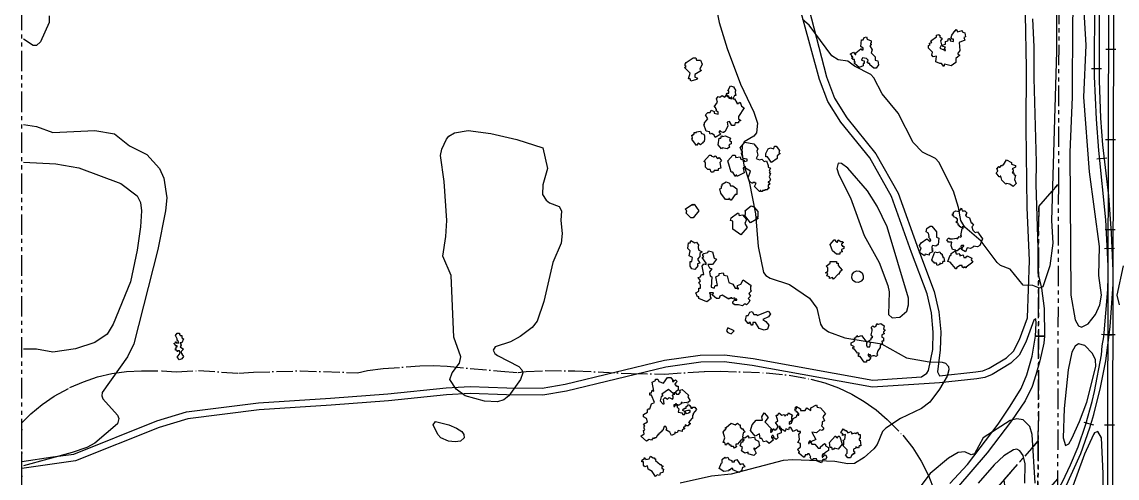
# Model space of a CAD drawing. Header units: metres. Extents: x -400 to 800, y -650 to 500.
# Drawn here: x -400 to -60, y -442 to -300.4 of the extents above; entities that cross this region are included whole.
import ezdxf

# ---------------------------------------------------------------- set-up
doc = ezdxf.new("R2010")
doc.units = ezdxf.units.M
doc.header["$LTSCALE"] = 2
doc.linetypes.add('DASHDOT', pattern=[3.556, 2.54, -0.508, 0, -0.508])
doc.linetypes.add('PHANTOM', pattern=[6.35, 3.175, -0.635, 0.635, -0.635, 0.635, -0.635])
for name, color, linetype in [('SITE-PATH', 84, 'CONTINUOUS'), ('SITE-PROPERTY', 7, 'PHANTOM'), ('SITE-RAIL', 7, 'CONTINUOUS'), ('SITE-ROAD-GRAVEL', 32, 'CONTINUOUS'), ('SITE-SETBACK-WATER', 1, 'DASHDOT'), ('SITE-TREE-CANOPY', 94, 'CONTINUOUS'), ('TOPO-CONTOUR-MAJOR', 8, 'CONTINUOUS'), ('TOPO-CONTOUR-MINOR', 9, 'CONTINUOUS')]:
    doc.layers.add(name, color=color, linetype=linetype)

msp = doc.modelspace()

# ---------------------------------------------------------------- linework, layer by layer
at = {"layer": 'SITE-PATH'}
msp.add_lwpolyline([(-111.9, -443.73), (-106.49, -437.83), (-96.89, -425.25), (-93.16, -419.7), (-89.78, -414.2), (-87.98, -409.94), (-86.42, -404.12), (-85.3, -397.93), (-82.59, -398), (-82.72, -400.14), (-83.98, -405.59), (-85.21, -409.95), (-86.41, -413.58), (-88.51, -418.08), (-92.81, -424.21), (-100.36, -434.19), (-109.86, -445.25)], dxfattribs=at)
at = {"layer": 'SITE-PROPERTY'}
for points in [[(-359.9, 295.53), (-90.66, 97.77), (-88.08, 82.15), (-85.78, 66.48), (-83.77, 50.77), (-82.04, 35.03), (-80.59, 19.26), (-79.44, 3.46), (-78.56, -12.36), (-77.98, -28.18), (-77.61, -47.16), (-77.52, -66.15), (-78.25, -350.73), (-84.35, -357.69), (-84.47, -430.44), (-129.06, -481.17), (-400, -480.78), (-400, 324.95)], [(-84.64, -449.25), (-84.47, -430.44), (-84.35, -357.69), (-78.25, -350.73), (-78.48, -442.25)], [(-78.77, -556.22), (-84.87, -560.18), (-84.77, -521.41), (-95.1, -442.53), (-84.47, -430.44), (-84.64, -449.25), (-78.48, -442.25)]]:
    msp.add_lwpolyline(points, close=True, dxfattribs=at)
at = {"layer": 'SITE-RAIL'}
for points in [[(-72.37, 81.34), (-70.94, 70.35), (-70.16, 56.98), (-69.91, 50.11), (-69.59, 25.86), (-68.59, 7.12), (-68.43, -1.55), (-66.99, -29.89), (-66.63, -190.97), (-67.12, -317.34), (-66.55, -330.55), (-65.79, -340.26), (-63.65, -361.85), (-62.88, -376.15)], [(-70.79, 81.08), (-69.44, 70.85), (-68.66, 54.25), (-68.33, 35.58), (-67.61, 15.59), (-65.32, -20.66), (-64.77, -55.76), (-64.74, -86.03), (-64.84, -111.7), (-65.14, -129.21), (-65.12, -181.45), (-65.46, -249.26), (-65.59, -318.57), (-65.14, -330.23), (-64.5, -338.57), (-62.72, -354.39), (-61.83, -365.86), (-61.32, -377.62)], [(-71.85, 77.75), (-67.97, 49), (-66.43, 34.9), (-65.18, 21.43), (-63.43, -4.61), (-62.83, -17.74), (-62.48, -30.61), (-62.23, -46.08), (-62.13, -70.85), (-62.93, -383.47), (-62.89, -381.58)], [(-70.31, 77.89), (-66.53, 49.43), (-65.07, 35.99), (-63.92, 23.49), (-62.23, 0.59), (-61.3, -19.07), (-60.84, -34.24), (-60.64, -53.24), (-60.63, -89.62), (-61.35, -383.21), (-61.33, -382.63)], [(-63.55, -308.85), (-60.45, -308.86)], [(-67.92, -314.84), (-64.82, -314.84)], [(-63.62, -336.85), (-60.52, -336.85)], [(-66.33, -342.86), (-63.24, -342.54)], [(-63.67, -364.85), (-60.57, -364.85)], [(-63.93, -370.69), (-60.84, -370.59)], [(-131.14, -497.54), (-125.64, -494.37), (-114.91, -487.73), (-108.7, -482.86), (-103.64, -478.3), (-101.27, -476.05), (-97.09, -471.69), (-91.56, -465.62), (-86.15, -458.38), (-82.3, -452.59), (-76.97, -443.18), (-74.45, -437.93), (-72.1, -432.32), (-69.7, -425.3), (-67.71, -418.19), (-67.02, -415.09), (-64.9, -403.71), (-64.61, -400.96), (-64.09, -398.17), (-62.93, -383.47), (-63.54, -650)], [(-130.39, -498.82), (-120.66, -493.22), (-115.02, -489.6), (-109.63, -485.61), (-104, -480.74), (-98.71, -475.62), (-92.55, -468.96), (-89.64, -465.54), (-86.61, -461.66), (-83.69, -457.52), (-78.48, -449.18), (-76.27, -445.34), (-71.31, -434.43), (-68.49, -426.43), (-67.26, -422.32), (-65.15, -413.86), (-63.54, -405.63), (-62.18, -395.01), (-61.35, -383.21), (-61.99, -650)], [(-64.82, -397.35), (-61.73, -397.65)], [(-63.73, -397.46), (-60.63, -397.48)], [(-70.35, -424.63), (-67.35, -425.43)], [(-63.87, -425.46), (-60.77, -425.47)]]:
    msp.add_lwpolyline(points, dxfattribs=at)
at = {"layer": 'SITE-ROAD-GRAVEL'}
for points in [[(-86.26, -299.45), (-85.87, -308.14), (-85.82, -317.85), (-85.11, -343.97), (-85.23, -350.91), (-84.63, -370.49), (-84.63, -378.3), (-83.43, -383.03), (-82.64, -389.41), (-82.59, -398), (-85.3, -397.93), (-85.12, -393.89), (-85.2, -392.61), (-85.82, -392.96), (-88.32, -399.86), (-90.43, -403.9), (-93.04, -406.38), (-98.76, -409.86), (-101.05, -410.79), (-103.59, -411.21), (-115.15, -412.43), (-135.99, -413.79), (-173.29, -407.07), (-181.99, -405.89), (-189.21, -406.02), (-200.12, -407.56), (-230.92, -414.99), (-238.3, -416.27), (-249.54, -416.18), (-260.87, -415.75), (-268.17, -416.13), (-286.21, -418.05), (-304.01, -419.4), (-326.32, -420.78), (-348.46, -423.62), (-357.38, -426.31), (-383.33, -436.65), (-400, -439.04), (-400, -436.85), (-390.36, -435.45), (-383.89, -434.54), (-358.11, -424.25), (-348.9, -421.48), (-326.53, -418.61), (-304.16, -417.22), (-286.41, -415.88), (-268.34, -413.96), (-260.88, -413.57), (-249.49, -414), (-238.48, -414.09), (-231.36, -412.85), (-200.53, -405.43), (-189.39, -403.84), (-181.87, -403.71), (-172.94, -404.91), (-135.87, -411.61), (-120.75, -410.62), (-119.05, -409.49), (-118.56, -408.59), (-117.2, -402.12), (-117.07, -396.66), (-117.58, -390.73), (-119.02, -384.81), (-123.83, -371.98), (-130.04, -354.55), (-136.81, -342.62), (-145.8, -331.48), (-149.81, -325.12), (-152.39, -318.27), (-164.87, -272.42)], [(-155.69, -296.25), (-150.25, -317.46), (-147.74, -324.1), (-143.93, -330.14), (-134.91, -341.32), (-127.94, -353.59), (-121.67, -371.19), (-116.83, -384.13), (-115.31, -390.35), (-114.78, -396.59), (-114.91, -402.16), (-115.76, -408.98), (-115.1, -410.24), (-103.89, -409.05), (-101.64, -408.67), (-99.74, -407.92), (-94.37, -404.65), (-92.19, -402.58), (-90.32, -399), (-87.87, -392.22), (-87.21, -374.42), (-87.89, -358.03), (-88.2, -333.17), (-88.15, -314.67), (-88.71, -281.44)]]:
    msp.add_lwpolyline(points, dxfattribs=at)
at = {"layer": 'SITE-SETBACK-WATER'}
msp.add_lwpolyline([(-400, -497.95), (-400, -424.81), (-397.23, -422.06), (-393.73, -419.17), (-389.99, -416.61), (-385.11, -413.94), (-380.91, -412.08), (-376.55, -410.61), (-372.07, -409.54), (-367.51, -408.89), (-362.91, -408.67), (-356.42, -408.75), (-352.06, -409.01), (-345.2, -408.66), (-332.7, -409.42), (-328.15, -409.12), (-313.61, -408.72), (-295.79, -409.3), (-292.75, -408.61), (-287.88, -408.01), (-276.49, -407.17), (-272.24, -407.03), (-267.99, -407.26), (-251.29, -408.87), (-245.96, -409.2), (-243.44, -408.92), (-237.59, -408.63), (-228.35, -408.71), (-210.87, -409.59), (-200.43, -409.71), (-188.11, -408.89), (-183.28, -408.8), (-168.98, -409.33), (-161.77, -410.07), (-155.12, -411.33), (-150.75, -412.48), (-146.49, -414.02), (-142.4, -415.94), (-138.49, -418.22), (-134.81, -420.85), (-131.38, -423.79), (-126.52, -428.71), (-123.45, -432.6), (-120.79, -436.77), (-118.55, -441.19), (-116.76, -445.81)], dxfattribs=at)
at = {"layer": 'SITE-TREE-CANOPY'}
for points in [[(-136.57, -307.26), (-136.32, -307.26), (-136.32, -307.51), (-136.57, -307.51), (-136.57, -307.76), (-136.82, -307.76), (-136.07, -309.01), (-136.32, -310.01), (-135.07, -311.26), (-135.07, -312.26), (-134.32, -312.51), (-134.07, -313.76), (-134.82, -314.76), (-135.57, -314.76), (-136.82, -313.76), (-136.82, -313.26), (-137.32, -313.26), (-137.32, -313.01), (-137.57, -313.01), (-137.32, -312.26), (-137.82, -311.76), (-139.07, -311.51), (-139.32, -312.26), (-138.57, -312.51), (-138.57, -313.26), (-138.82, -313.26), (-138.82, -314), (-140.07, -314.5), (-141.57, -313.26), (-141.57, -313.01), (-141.32, -313.01), (-141.32, -312.76), (-141.57, -312.76), (-141.57, -312.01), (-142.07, -312.01), (-142.07, -311.75), (-142.32, -311.75), (-142.32, -311.51), (-142.07, -311.51), (-142.07, -311.25), (-142.32, -311.25), (-142.32, -310.75), (-142.57, -310.75), (-142.57, -310.51), (-142.82, -310.51), (-142.82, -310.25), (-141.82, -309.75), (-141.32, -310.51), (-141.07, -310.51), (-141.07, -310.01), (-139.57, -308.75), (-139.32, -308.75), (-139.32, -309.01), (-138.82, -309.01), (-138.82, -308.51), (-139.57, -308.01), (-139.32, -306), (-138.82, -306), (-138.57, -305.26), (-137.82, -305), (-137.57, -305.76), (-136.32, -306.26), (-136.32, -307.01), (-136.57, -307.01)], [(-113.57, -308.76), (-113.32, -308.26), (-114.07, -308.01), (-114.07, -307.51), (-113.32, -307.25), (-113.32, -306.51), (-112.57, -306.25), (-112.32, -305.51), (-112.07, -305.51), (-112.07, -305.75), (-111.82, -305.75), (-111.82, -306.25), (-110.82, -306.51), (-110.82, -305.75), (-111.32, -305.75), (-111.32, -305.51), (-111.57, -305.51), (-111.57, -305.25), (-111.32, -304.51), (-110.32, -303.01), (-110.07, -303.01), (-110.07, -302.76), (-109.82, -302.76), (-109.57, -303.51), (-108.07, -303.01), (-108.07, -303.51), (-107.32, -303.76), (-107.07, -305.01), (-107.57, -305.25), (-107.32, -306.01), (-109.07, -306.75), (-108.82, -309.26), (-109.57, -310.26), (-108.82, -310.76), (-110.07, -311.76), (-110.07, -313.01), (-111.57, -314.01), (-113.57, -313.51), (-113.82, -314.26), (-114.57, -313.26), (-115.07, -313.26), (-116.32, -312.76), (-116.07, -311), (-117.07, -311.26), (-117.57, -310.76), (-117.32, -309.76), (-118.57, -308.51), (-118.57, -307.75), (-118.07, -307.51), (-118.32, -307.01), (-117.57, -306.75), (-117.82, -306.25), (-116.07, -305.01), (-116.07, -304.51), (-115.32, -304.26), (-115.32, -304.51), (-115.07, -304.51), (-115.07, -305.01), (-114.32, -305.51), (-114.82, -306.25), (-114.57, -307.51), (-115.07, -308.51), (-113.82, -309.01), (-113.57, -309.01)], [(-113.57, -309.26), (-113.32, -309.26), (-113.32, -309.01), (-113.57, -309.01)], [(-190.57, -312.26), (-189.32, -312.26), (-188.82, -313.5), (-189.57, -315.01), (-189.07, -315.51), (-191.07, -316.75), (-191.07, -317.51), (-190.32, -317.75), (-190.57, -318.25), (-192.32, -318.75), (-192.57, -318.01), (-193.07, -318.01), (-192.57, -316.26), (-194.32, -314.5), (-193.82, -314.26), (-194.07, -314), (-194.07, -313.5), (-193.82, -313), (-191.57, -311.51), (-190.82, -311.51)], [(-180.57, -323.51), (-181.32, -323.01), (-181.07, -322.5), (-180.57, -322.5), (-180.57, -321.76), (-180.82, -321.76), (-180.07, -320.26), (-179.07, -320.5), (-178.32, -321.76), (-178.57, -322), (-178.57, -322.26), (-178.32, -323.26), (-178.82, -323.26), (-179.32, -324.26), (-178.82, -324.26), (-178.07, -325.51), (-178.07, -325.75), (-177.57, -325.75), (-177.57, -325.51), (-177.32, -325.51), (-177.07, -325.25), (-176.57, -326.51), (-175.82, -327.01), (-177.57, -329.76), (-177.57, -330.5), (-176.82, -331), (-177.57, -331.26), (-177.57, -331.76), (-178.57, -331.76), (-178.82, -332.51), (-179.57, -332.51), (-180.32, -331.26), (-181.07, -331.5), (-180.82, -332.76), (-181.82, -334.51), (-182.07, -334.51), (-182.07, -334.75), (-182.32, -334.75), (-183.07, -334.51), (-183.07, -334.26), (-183.57, -334.26), (-183.57, -334.76), (-183.07, -335.25), (-184.82, -336.25), (-185.07, -335.51), (-185.82, -335.01), (-186.32, -335.26), (-186.57, -334.51), (-187.57, -334.26), (-188.32, -332.26), (-188.07, -332.26), (-188.07, -331.76), (-187.07, -330.51), (-187.82, -329.26), (-187.07, -328.51), (-186.32, -328.51), (-186.07, -327.75), (-185.07, -328.25), (-185.07, -328.76), (-183.82, -329.01), (-183.82, -328.26), (-184.57, -328.01), (-184.32, -327.75), (-184.32, -327.51), (-184.57, -327.51), (-184.57, -327.01), (-184.82, -327.01), (-184.82, -326.75), (-185.07, -326.75), (-184.07, -325.25), (-184.32, -324.26), (-183.82, -323.51), (-183.32, -323.76), (-182.57, -323.26), (-181.82, -323.76), (-181.32, -323.26), (-180.57, -323.76)], [(-180.57, -324.01), (-179.57, -324.26), (-179.57, -323.76), (-179.82, -323.76), (-179.82, -324.01), (-180.07, -324.01), (-180.57, -323.76)], [(-189.32, -338.51), (-190.07, -338.01), (-190.57, -338.75), (-192.07, -336.75), (-191.82, -336.51), (-192.07, -335.51), (-191.57, -335.51), (-191.57, -335.26), (-191.32, -335.26), (-191.32, -334.76), (-190.57, -334.76), (-190.57, -334.51), (-189.32, -334.26), (-189.07, -335.01), (-188.32, -335.26), (-188.07, -335.75), (-188.07, -337.01), (-188.32, -337.75), (-188.57, -337.75), (-188.57, -338.01), (-188.82, -338.01)], [(-180.07, -336.51), (-180.32, -337.25), (-179.82, -337.51), (-179.82, -338.26), (-180.57, -338.51), (-180.32, -339.26), (-181.07, -339.76), (-182.57, -339.51), (-182.82, -339.76), (-183.82, -338.51), (-183.57, -336.51), (-183.07, -336.51), (-182.82, -335.75), (-182.57, -335.75), (-182.57, -336.01), (-181.57, -335.75)], [(-171.57, -341.76), (-172.07, -342.76), (-171.07, -343.25), (-170.32, -343.01), (-169.57, -343.75), (-168.82, -343.51), (-168.32, -345.01), (-168.32, -345.51), (-167.57, -345.76), (-168.07, -346.51), (-167.82, -346.76), (-167.82, -347.01), (-168.07, -347.26), (-167.57, -347.5), (-168.07, -348.5), (-167.57, -349.26), (-168.07, -350), (-168.32, -350), (-168.32, -350.26), (-168.07, -350.26), (-168.07, -350.51), (-167.82, -350.51), (-167.82, -350.76), (-168.07, -350.76), (-168.07, -351.01), (-168.32, -351.01), (-168.32, -351.76), (-168.07, -351.76), (-168.07, -352.01), (-168.32, -352.01), (-168.32, -352.25), (-168.57, -352.25), (-168.57, -352.51), (-169.32, -352.51), (-169.32, -352.75), (-170.07, -352.75), (-170.07, -353.01), (-170.57, -353.01), (-170.57, -352.75), (-170.82, -352.75), (-170.82, -353.01), (-171.07, -353.01), (-172.57, -351.51), (-172.07, -350.5), (-172.32, -350.5), (-172.32, -350.26), (-173.07, -350.26), (-173.07, -350.5), (-173.32, -350.5), (-174.07, -350), (-174.57, -348.76), (-173.82, -346.76), (-175.32, -345.75), (-175.32, -345.25), (-176.07, -345.75), (-175.82, -347.26), (-177.82, -348.26), (-178.07, -348.26), (-178.07, -348.01), (-178.32, -348.01), (-178.32, -348.26), (-178.57, -348.26), (-179.32, -347.01), (-179.82, -347.01), (-180.82, -343.51), (-179.32, -341.76), (-178.57, -341.76), (-178.32, -342.51), (-177.07, -342.26), (-176.82, -343.01), (-175.82, -343.26), (-175.82, -343.75), (-174.82, -343.51), (-174.82, -343.01), (-176.07, -342.76), (-176.57, -341.26), (-176.57, -341), (-176.32, -341), (-176.32, -340.5), (-176.57, -340.5), (-176.57, -340.26), (-177.07, -339.5), (-175.57, -337.76), (-172.82, -338.26), (-171.57, -339.76), (-171.82, -340.5)], [(-164.82, -340.26), (-165.07, -341.01), (-164.57, -341.26), (-165.57, -342.01), (-165.57, -342.75), (-167.32, -344.01), (-168.57, -342.26), (-169.07, -342.26), (-169.07, -341.26), (-168.32, -339.76), (-167.57, -339.5), (-166.57, -339.76), (-166.32, -339), (-165.82, -339)], [(-185.32, -342.26), (-185.07, -342.26), (-184.82, -342), (-184.07, -342.76), (-183.57, -342.5), (-182.82, -343.51), (-183.32, -344.01), (-183.07, -345.75), (-183.82, -346.01), (-183.82, -346.51), (-185.07, -346.51), (-185.32, -347.01), (-186.07, -347.01), (-186.32, -346.25), (-187.07, -346.25), (-187.82, -345.51), (-187.82, -344.01), (-188.32, -343.76), (-186.57, -341.76), (-186.07, -341.76), (-186.07, -342)], [(-92.82, -344.51), (-91.57, -345.01), (-91.57, -345.5), (-92.57, -346), (-92.32, -346.26), (-92.32, -346.76), (-92.57, -347.26), (-92.07, -347.26), (-92.07, -347.76), (-91.82, -347.76), (-91.82, -348), (-91.57, -348), (-91.82, -349.26), (-91.32, -350.51), (-92.32, -351.51), (-93.32, -350.75), (-94.32, -350.51), (-94.57, -350.76), (-95.82, -349.51), (-96.07, -348.26), (-96.32, -348.26), (-96.32, -348.5), (-96.57, -348.5), (-97.57, -347.26), (-97.07, -346.76), (-97.32, -345.76), (-97.07, -345.76), (-97.07, -345.51), (-96.82, -345.51), (-96.82, -345.26), (-96.57, -345.26), (-96.57, -345.51), (-96.32, -345.51), (-96.32, -345.26), (-96.07, -345.26), (-96.07, -345.01), (-95.57, -345.01), (-95.57, -344.76), (-95.32, -344.76), (-94.32, -343.25), (-92.82, -344.01)], [(-180.07, -355.51), (-180.32, -355.51), (-180.32, -355.25), (-180.57, -355.25), (-180.57, -355.51), (-181.57, -355.51), (-183.07, -353.51), (-183.32, -352.26), (-182.82, -352), (-182.82, -351.26), (-182.57, -351.26), (-182.57, -350.76), (-181.32, -350), (-180.32, -350.5), (-180.07, -351.26), (-179.32, -351.26), (-178.07, -352.26), (-178.07, -354.01), (-178.57, -354.01), (-179.82, -355.75), (-180.07, -355.75)], [(-189.82, -359.01), (-191.57, -361.26), (-192.32, -361.26), (-193.82, -359.76), (-193.57, -359.01), (-194.07, -358.51), (-191.82, -357.01), (-191.82, -357.25), (-191.32, -357.01)], [(-177.32, -360.5), (-176.32, -360.26), (-175.07, -361.76), (-175.57, -363.01), (-174.82, -364.25), (-176.82, -366.51), (-179.32, -364.75), (-179.32, -362.26), (-180.07, -362.01), (-179.82, -361.26), (-177.82, -359.76), (-177.57, -359.76)], [(-171.82, -361.26), (-171.57, -361.26), (-171.57, -361.51), (-171.82, -361.51), (-171.82, -361.76), (-172.07, -361.76), (-173.82, -362.75), (-175.57, -360.5), (-175.32, -360), (-175.32, -359.26), (-175.57, -359), (-173.57, -357.51), (-172.82, -357.76), (-171.57, -359.26), (-171.57, -361.01), (-171.82, -361.01)], [(-108.07, -359), (-107.32, -359), (-106.57, -359.76), (-106.82, -360), (-106.82, -360.26), (-107.07, -360.26), (-107.07, -360.5), (-106.82, -360.5), (-106.82, -360.76), (-105.82, -361.26), (-105.32, -362.75), (-105.07, -362.75), (-104.57, -363.51), (-105.07, -364.01), (-104.82, -365.01), (-104.07, -365.76), (-103.32, -365.51), (-101.82, -367.76), (-102.57, -369.76), (-103.32, -370.26), (-104.57, -370.01), (-104.57, -370.26), (-105.57, -370.76), (-106.57, -370.51), (-107.07, -371.76), (-108.32, -371.01), (-108.32, -370.76), (-108.07, -370.76), (-107.82, -370), (-107.57, -370), (-107.57, -369.76), (-108.32, -369.76), (-108.57, -370), (-108.57, -370.26), (-108.32, -370.26), (-108.32, -370.5), (-108.57, -370.5), (-108.57, -370.76), (-109.07, -370.76), (-109.07, -371.01), (-109.32, -371.01), (-109.32, -371.26), (-109.57, -371.26), (-109.57, -371.51), (-110.07, -371.51), (-110.07, -371.26), (-111.07, -371.01), (-111.57, -369.76), (-111.32, -368.76), (-112.32, -368.76), (-112.82, -368.01), (-112.32, -367.51), (-112.07, -367.51), (-112.07, -367.76), (-111.07, -367.76), (-109.82, -367.51), (-109.57, -367.76), (-109.07, -367.01), (-108.57, -367.26), (-108.57, -367.01), (-108.32, -367.01), (-108.32, -366.76), (-108.57, -366.76), (-108.07, -364.51), (-107.82, -364.51), (-107.82, -364.01), (-108.07, -364.01), (-108.07, -364.25), (-108.57, -364.25), (-108.57, -364.01), (-108.82, -364.01), (-108.82, -363.75), (-109.07, -363.75), (-109.07, -363.51), (-109.32, -363.51), (-109.32, -363.01), (-109.57, -362.75), (-109.82, -362.76), (-109.82, -362.26), (-109.57, -362.26), (-109.57, -361.51), (-109.82, -361.51), (-109.82, -361.26), (-110.57, -361), (-110.57, -360.76), (-110.82, -360.76), (-110.82, -360.5), (-111.07, -360.5), (-111.07, -360), (-110.82, -360), (-110.82, -359.5), (-110.07, -359), (-109.07, -359.26), (-108.32, -358.26)], [(-115.57, -369.5), (-116.32, -370), (-117.32, -369.76), (-117.57, -370.26), (-117.57, -370.76), (-117.32, -370.76), (-117.32, -371), (-117.57, -371), (-117.57, -371.26), (-117.32, -371.26), (-117.32, -371.76), (-118.32, -372.26), (-118.32, -372.76), (-119.57, -372.51), (-119.82, -373.01), (-121.32, -372), (-120.82, -370.5), (-121.07, -370.5), (-121.32, -369.76), (-120.82, -369.01), (-119.07, -367.76), (-118.07, -368.51), (-118.07, -368.26), (-117.82, -368.26), (-117.82, -368.01), (-118.07, -368.01), (-118.07, -367.76), (-118.57, -367.26), (-118.32, -367.01), (-118.57, -366.01), (-119.32, -365.51), (-119.07, -364.51), (-118.07, -363.76), (-117.57, -363.76), (-116.07, -365.51), (-116.07, -367.26), (-115.32, -367.51)], [(-191.07, -369.01), (-190.57, -368.76), (-189.82, -369.76), (-190.07, -370.01), (-190.07, -370.5), (-189.82, -371.26), (-188.82, -371.76), (-189.57, -372.26), (-189.57, -373.26), (-190.32, -374.01), (-189.57, -375.25), (-190.32, -375.51), (-190.32, -376.01), (-190.07, -376.01), (-191.07, -377.25), (-192.07, -377.01), (-192.57, -376.25), (-192.57, -374.76), (-192.07, -374.76), (-191.82, -373.51), (-192.82, -373), (-192.57, -371.5), (-193.32, -370.76), (-193.07, -369.01), (-192.57, -369.01), (-192.32, -368.25)], [(-145.82, -368.51), (-145.32, -368.51), (-145.07, -368.75), (-145.07, -369.01), (-145.32, -369.01), (-145.32, -369.25), (-145.57, -369.25), (-145.57, -369.75), (-145.32, -369.75), (-145.32, -370.01), (-144.82, -370.01), (-144.82, -370.75), (-145.57, -371.01), (-145.57, -371.51), (-145.32, -371.51), (-145.32, -371.76), (-146.07, -372.01), (-146.07, -372.51), (-147.07, -372.51), (-148.32, -371.51), (-149.07, -369.51), (-147.82, -368.01), (-147.57, -368.01), (-147.57, -368.26), (-147.32, -368.51), (-147.07, -368.51), (-147.07, -368.75), (-146.82, -368.75), (-146.57, -368.01)], [(-178.57, -386.26), (-178.82, -386.26), (-178.82, -386.01), (-179.32, -386.26), (-179.57, -386.26), (-179.57, -386.01), (-180.07, -386.01), (-180.07, -386.26), (-180.57, -386.26), (-180.57, -386.51), (-182.57, -385.25), (-183.32, -385.51), (-183.57, -386.25), (-184.32, -386.25), (-185.57, -385.25), (-185.32, -384.51), (-186.57, -384.51), (-186.57, -384.75), (-186.07, -385.01), (-186.32, -385.25), (-186.32, -385.75), (-186.07, -386.25), (-187.32, -387.25), (-189.82, -386.25), (-189.82, -385.75), (-190.32, -385.75), (-190.82, -384.51), (-189.82, -384.01), (-189.82, -383.01), (-189.32, -383.01), (-189.32, -382), (-189.82, -381.5), (-189.32, -380.76), (-190.07, -379.76), (-189.32, -379.51), (-189.07, -378.76), (-188.32, -378.76), (-188.82, -376.25), (-188.32, -375.51), (-187.57, -375.75), (-187.57, -375.25), (-188.82, -373.51), (-188.32, -373.26), (-188.57, -373.01), (-188.57, -372.5), (-188.32, -372.26), (-187.07, -372), (-186.82, -371.5), (-185.57, -371.76), (-185.07, -373.76), (-184.32, -374.01), (-185.57, -375.75), (-187.07, -375.75), (-186.57, -376.75), (-185.82, -377.01), (-186.57, -378.01), (-186.32, -379.26), (-185.82, -379.5), (-186.07, -382.76), (-185.07, -383.01), (-184.82, -382.26), (-184.07, -382.26), (-184.57, -379.5), (-183.57, -379), (-183.57, -378.51), (-182.32, -378.26), (-182.07, -379), (-181.07, -379.26), (-180.57, -381.26), (-179.32, -381.76), (-178.57, -383.01), (-177.82, -383.01), (-177.82, -382.26), (-176.82, -381.76), (-176.07, -380.5), (-173.57, -382.25), (-173.82, -382.51), (-173.82, -383.51), (-173.57, -384.01), (-174.32, -384.75), (-173.82, -385.51), (-174.57, -386.26), (-174.07, -386.76), (-174.32, -387.5), (-175.07, -388.26), (-175.32, -388), (-175.82, -388), (-176.32, -388.5), (-177.57, -388.26), (-178.82, -388.26), (-178.82, -388), (-179.07, -388), (-179.07, -387.76), (-179.32, -387.76), (-179.32, -387.26), (-178.82, -386.76), (-178.82, -386.51), (-178.57, -386.51)], [(-114.82, -372.26), (-114.57, -372.26), (-114.57, -372.51), (-114.32, -372.51), (-114.32, -373.01), (-114.07, -373.01), (-114.07, -373.51), (-113.82, -373.51), (-113.57, -374.75), (-114.07, -374.75), (-114.32, -375.51), (-115.07, -375.25), (-115.07, -375.75), (-115.82, -376.01), (-116.07, -375.25), (-116.82, -375.25), (-116.82, -375.01), (-117.07, -375.01), (-117.07, -374.75), (-117.32, -374.75), (-117.32, -374.51), (-117.57, -374.51), (-117.57, -374.25), (-116.57, -371.76), (-115.82, -372.01), (-115.07, -371.76)], [(-110.32, -371.76), (-110.07, -371.76), (-110.07, -372.26), (-109.82, -372.26), (-109.82, -372.51), (-109.07, -372.26), (-109.07, -372.51), (-108.82, -372.51), (-108.82, -373.01), (-107.82, -372.75), (-107.57, -373.51), (-106.82, -373.51), (-106.82, -373.25), (-106.57, -373.25), (-106.57, -373.01), (-105.07, -373.75), (-105.32, -374.25), (-104.82, -375.01), (-106.82, -376.51), (-106.82, -376.76), (-107.07, -376.76), (-107.07, -376.51), (-107.57, -376.51), (-107.57, -376.76), (-107.82, -376.76), (-107.82, -376.51), (-108.07, -376.51), (-108.07, -376.01), (-108.82, -376.01), (-109.82, -376.76), (-109.82, -377.01), (-110.07, -377.01), (-111.82, -375.01), (-112.57, -374.75), (-111.82, -372.76), (-111.57, -372.76), (-111.57, -372.26), (-110.32, -371.51)], [(-147.07, -375.26), (-146.57, -375.26), (-146.57, -376), (-145.32, -377.51), (-146.07, -378.01), (-146.07, -378.25), (-146.32, -378.25), (-146.32, -378.75), (-146.57, -378.75), (-148.07, -380.25), (-148.32, -379.75), (-149.32, -380.01), (-149.32, -379.51), (-150.07, -379.25), (-149.82, -378.51), (-150.57, -378.26), (-149.82, -377.76), (-149.82, -376.76), (-150.32, -376.26), (-149.07, -375.26), (-149.07, -374.76), (-147.07, -374.76)], [(-142.3, -378.85), (-141.76, -378.09), (-140.89, -377.7), (-139.95, -377.77), (-139.18, -378.33), (-138.79, -379.19), (-138.88, -380.13), (-139.43, -380.9), (-140.28, -381.3), (-141.22, -381.21), (-142, -380.66), (-142.39, -379.8)], [(-177.82, -383.25), (-177.57, -383.25), (-177.57, -383.01), (-177.82, -383.01)], [(-178.57, -386.76), (-178.07, -386.76), (-178.07, -386.51), (-178.57, -386.51)], [(-172.57, -393.75), (-173.07, -393.75), (-173.07, -394.25), (-173.32, -394.51), (-173.57, -394.51), (-173.57, -394.25), (-173.82, -394.25), (-173.82, -393.75), (-174.32, -393.75), (-174.32, -394.01), (-174.57, -394.01), (-175.32, -393.01), (-175.07, -391.51), (-174.57, -391.51), (-174.07, -390.51), (-173.32, -390.26), (-172.82, -391.26), (-171.82, -391.26), (-171.72, -391.56), (-168.38, -390.16), (-167.62, -391.04), (-168.23, -391.9), (-170.01, -392.73), (-169.1, -393.37), (-168.08, -394.51), (-168.52, -395.76), (-169.58, -396.06), (-171.1, -395.61), (-172.23, -393.75)], [(-132.32, -394.76), (-132.57, -395.75), (-132.07, -396.01), (-132.07, -396.25), (-132.32, -396.25), (-132.32, -396.51), (-132.57, -396.51), (-132.57, -397.01), (-132.32, -397.01), (-132.32, -397.25), (-133.07, -397.51), (-133.07, -398.25), (-132.57, -398.51), (-132.57, -399.51), (-133.07, -399.51), (-132.82, -400.5), (-133.57, -400.76), (-133.57, -401.5), (-134.32, -402.5), (-134.57, -403.5), (-134.32, -403.76), (-134.82, -404.26), (-135.32, -404.01), (-135.82, -404.01), (-136.32, -404.26), (-136.32, -404.01), (-136.57, -404.01), (-136.57, -403.76), (-137.07, -403.76), (-137.07, -403.5), (-137.32, -403.5), (-137.32, -404.01), (-137.07, -404.01), (-137.07, -404.26), (-136.82, -404.26), (-136.82, -404.51), (-136.57, -404.51), (-136.57, -404.76), (-137.07, -405.51), (-137.82, -405.51), (-137.82, -406.01), (-138.57, -406.01), (-139.82, -404.26), (-140.32, -404.26), (-140.32, -403.5), (-140.07, -403.5), (-140.07, -403.26), (-140.57, -403.26), (-141.57, -402), (-141.82, -402), (-141.82, -401.76), (-142.07, -401.76), (-142.07, -401.51), (-141.57, -401.26), (-142.57, -400.76), (-142.57, -400.01), (-141.57, -399.51), (-141.57, -398.51), (-141.07, -398.51), (-140.82, -397.75), (-140.57, -398.01), (-140.32, -398.01), (-139.32, -397.75), (-137.57, -400.01), (-137.82, -400.26), (-137.82, -400.76), (-137.57, -401.26), (-136.82, -401.26), (-136.57, -400.01), (-137.32, -399.51), (-136.32, -399.01), (-136.32, -398.51), (-136.07, -398.51), (-136.07, -398.25), (-135.82, -398.25), (-136.32, -397.51), (-136.07, -396.25), (-136.07, -395.76), (-136.32, -395.26), (-135.82, -394.76), (-135.57, -395.01), (-135.32, -395.01), (-134.82, -394.76), (-134.57, -394.01), (-134.32, -394.26), (-134.07, -394.26), (-133.32, -394.01)], [(-351.07, -397.51), (-350.82, -397.51), (-350.82, -397.76), (-350.32, -397.76), (-350.32, -398.5), (-349.82, -398.76), (-350.32, -400), (-350.82, -400), (-350.57, -400.76), (-350.82, -401.26), (-349.82, -402.01), (-350.57, -402.75), (-350.57, -403.25), (-350.32, -403.25), (-350.32, -403.51), (-349.82, -404.25), (-350.32, -405.01), (-351.07, -405.25), (-351.82, -404.51), (-350.82, -403.25), (-351.07, -402.51), (-351.57, -402.51), (-351.57, -402.76), (-351.82, -402.76), (-351.82, -402.51), (-352.07, -402.26), (-352.32, -402.26), (-352.32, -401.76), (-352.07, -401.76), (-352.07, -401.26), (-351.82, -401.26), (-351.82, -401), (-352.32, -401), (-352.32, -400.76), (-352.82, -400.26), (-352.32, -400), (-352.32, -399.76), (-352.07, -399.76), (-352.07, -400), (-351.32, -400), (-351.57, -399.26), (-351.82, -399.26), (-351.82, -398.76), (-352.32, -397.76), (-351.82, -397.01), (-351.07, -397.01)], [(-196.82, -419.51), (-196.57, -419.51), (-196.57, -420), (-196.07, -420.5), (-196.32, -421.5), (-195.07, -421.76), (-195.07, -422), (-194.82, -422.26), (-194.32, -422.26), (-194.07, -422), (-194.07, -421.76), (-193.82, -421.76), (-193.82, -422), (-192.82, -421.76), (-192.82, -421.5), (-192.57, -421.5), (-192.57, -421), (-193.32, -421), (-194.07, -421.26), (-194.07, -421.5), (-194.32, -421.5), (-194.32, -421.26), (-194.82, -421), (-194.82, -420.76), (-194.57, -420.76), (-194.57, -420.5), (-194.32, -420.5), (-194.32, -420.26), (-193.82, -420.26), (-193.82, -419.76), (-193.32, -419.5), (-193.32, -419.26), (-192.82, -419.26), (-192.82, -419.5), (-192.57, -419.5), (-192.57, -419.76), (-192.32, -419.76), (-192.32, -420.26), (-191.82, -420.26), (-191.82, -420), (-191.07, -420), (-190.57, -420.76), (-191.57, -422), (-191.57, -422.51), (-191.82, -422.51), (-191.82, -423.51), (-192.07, -423.51), (-193.07, -424.75), (-192.82, -424.75), (-192.82, -425.01), (-192.57, -425.01), (-192.57, -425.25), (-192.82, -425.25), (-192.82, -425.51), (-193.07, -425.51), (-193.07, -425.75), (-193.57, -425.75), (-194.07, -425.51), (-194.07, -426.01), (-194.32, -426.01), (-194.32, -426.25), (-194.57, -426.25), (-194.57, -426.51), (-194.32, -426.51), (-194.32, -426.75), (-195.07, -427.01), (-195.07, -427.51), (-196.32, -427.25), (-196.57, -428.01), (-197.32, -427.75), (-197.32, -428.26), (-198.32, -428.76), (-198.82, -427.75), (-200.07, -427.01), (-199.82, -426.75), (-200.07, -426.01), (-200.57, -426.01), (-201.07, -427.25), (-201.32, -427.25), (-201.32, -427.51), (-202.32, -428.25), (-202.32, -428.51), (-202.57, -428.51), (-202.57, -428.75), (-202.82, -428.75), (-203.07, -429.51), (-203.57, -429.51), (-203.57, -429.76), (-203.82, -429.76), (-204.07, -429.51), (-204.57, -430.26), (-205.32, -430.01), (-206.07, -430.51), (-207.82, -429.01), (-206.82, -428.25), (-207.07, -427.25), (-206.57, -427.01), (-206.82, -426.51), (-206.82, -426.01), (-206.57, -425.76), (-207.07, -425.26), (-205.82, -424.51), (-206.07, -423.5), (-207.07, -423), (-207.07, -422.26), (-205.82, -421.5), (-205.82, -420.76), (-205.57, -420.76), (-205.57, -420.51), (-205.07, -420.51), (-204.57, -419.01), (-203.57, -418.51), (-204.57, -416.26), (-205.07, -416.26), (-205.07, -415.51), (-204.57, -415.51), (-204.32, -414.76), (-203.82, -415.01), (-204.32, -412.26), (-203.32, -411.76), (-203.32, -411.26), (-202.57, -411.26), (-202.32, -412), (-200.82, -412.5), (-199.57, -410.76), (-198.57, -410.76), (-198.07, -411.5), (-197.82, -411.5), (-197.82, -411.76), (-198.07, -411.76), (-198.07, -412), (-197.57, -412), (-197.57, -411.76), (-197.32, -411.76), (-197.07, -411.5), (-196.57, -412), (-197.07, -412.5), (-197.07, -412.76), (-197.32, -412.76), (-197.32, -413), (-197.07, -413), (-197.07, -413.26), (-196.82, -413.26), (-196.82, -413.51), (-196.32, -413.51), (-196.32, -414.76), (-197.07, -415.25), (-196.82, -416.01), (-196.07, -416.01), (-195.57, -415.25), (-195.82, -414.76), (-195.07, -414.51), (-193.07, -416.25), (-193.32, -416.75), (-192.57, -418.01), (-193.32, -418.51), (-193.32, -418.76), (-193.82, -418.51), (-195.07, -418.76), (-195.07, -418.51), (-195.32, -418.51), (-195.32, -419.01), (-196.32, -419.51), (-196.32, -419.26), (-196.82, -419.26)], [(-201.07, -419.01), (-200.57, -419.01), (-200.82, -417.51), (-200.32, -417.01), (-199.57, -417.51), (-199.07, -417.01), (-198.07, -417.51), (-197.82, -417.25), (-197.82, -416.75), (-198.07, -416.25), (-197.82, -416.25), (-197.82, -416.01), (-197.32, -416.01), (-197.32, -415.51), (-197.57, -415.51), (-197.57, -415.75), (-197.82, -415.75), (-199.32, -414.51), (-201.32, -416.01), (-201.07, -416.51), (-201.57, -416.75), (-201.82, -418.01)], [(-197.57, -419.26), (-197.57, -419.76), (-197.32, -419.76), (-197.32, -419.51), (-197.07, -419.51), (-197.07, -419.26)], [(-196.82, -419.26), (-196.82, -419.01), (-197.07, -419.01), (-197.07, -419.26)], [(-167.07, -427.5), (-166.82, -426.76), (-166.57, -426.76), (-166.57, -427), (-166.07, -427), (-165.82, -427), (-165.82, -426.76), (-165.57, -426.76), (-165.32, -425.76), (-166.07, -424.76), (-165.32, -424.26), (-165.82, -422.51), (-165.32, -422.51), (-165.07, -421.75), (-164.07, -422.51), (-163.32, -422.25), (-163.07, -422.76), (-162.82, -422.25), (-162.32, -422.51), (-162.07, -421.75), (-160.82, -422.51), (-161.07, -423.01), (-161.07, -423.76), (-160.82, -424.01), (-161.82, -424.76), (-161.82, -425.26), (-161.07, -425), (-160.57, -423.51), (-159.57, -423.01), (-159.32, -422.26), (-159.07, -422.26), (-159.07, -422.51), (-158.82, -422.51), (-158.82, -422.01), (-159.07, -422.01), (-159.07, -421.51), (-159.57, -421.51), (-159.57, -421.25), (-159.82, -421.25), (-160.07, -420.51), (-159.57, -420.51), (-159.57, -420.25), (-159.82, -420.25), (-159.82, -420.01), (-159.57, -419.75), (-158.32, -420.51), (-158.32, -421.01), (-156.82, -421.01), (-156.32, -420.25), (-155.07, -421.01), (-155.07, -420.25), (-153.32, -419.25), (-153.07, -420.01), (-152.07, -420.25), (-150.57, -422.01), (-151.32, -423), (-150.82, -424.26), (-151.57, -424.5), (-151.57, -425.26), (-151.82, -425.76), (-151.07, -426.51), (-151.57, -427.26), (-152.32, -427.01), (-153.32, -428.01), (-154.82, -427.76), (-153.57, -430.01), (-155.07, -430.75), (-155.07, -431.01), (-154.82, -431.51), (-153.82, -431.51), (-152.82, -432.76), (-152.07, -432.76), (-152.07, -432.26), (-150.82, -431.26), (-150.57, -431.51), (-150.57, -432.01), (-149.57, -432.5), (-149.57, -433.5), (-150.82, -434.26), (-150.82, -434.5), (-151.32, -434.5), (-151.32, -434.76), (-151.57, -434.76), (-151.57, -435.51), (-151.32, -435.51), (-151.32, -435.26), (-151.07, -435.26), (-151.07, -435), (-150.82, -435), (-150.82, -434.76), (-150.57, -434.76), (-150.07, -435.51), (-150.57, -436.26), (-151.32, -436.26), (-151.82, -437.26), (-153.07, -436.76), (-153.32, -436.01), (-154.32, -436.01), (-154.82, -436.51), (-155.32, -435.5), (-155.07, -435.5), (-155.57, -434.5), (-156.07, -434.5), (-156.07, -434.76), (-156.82, -434.76), (-156.82, -435.26), (-157.07, -435.26), (-157.07, -435.5), (-157.32, -435.5), (-158.82, -434.26), (-158.82, -434), (-158.57, -434), (-158.57, -433.76), (-158.82, -433.76), (-159.07, -433.01), (-158.32, -432.26), (-158.32, -431.25), (-159.07, -431.01), (-158.57, -430.01), (-158.82, -428.26), (-158.57, -428.26), (-158.57, -428.01), (-158.32, -428.01), (-158.32, -427.51), (-159.07, -427.51), (-159.07, -427.26), (-159.57, -427.01), (-160.57, -427.51), (-161.32, -426.26), (-161.82, -426.26), (-162.07, -427), (-162.82, -426.76), (-163.07, -427.5), (-163.82, -427), (-164.07, -427), (-164.07, -426.76), (-164.32, -426.76), (-164.32, -426.5), (-164.57, -426.5), (-164.57, -426), (-165.07, -426), (-165.07, -426.26), (-164.82, -426.26), (-164.82, -426.76), (-164.57, -426.76), (-164.57, -427), (-164.32, -427), (-164.32, -428.01), (-165.57, -428.51), (-165.32, -429.51), (-165.82, -430.01), (-166.57, -429.51), (-166.82, -429.51), (-166.82, -429.26), (-166.57, -429.26), (-166.57, -429.01), (-166.82, -429.01), (-166.82, -428.76), (-167.07, -428.76), (-167.07, -429.01), (-167.32, -429.01), (-167.32, -429.51), (-167.07, -429.51), (-166.82, -430.25), (-168.07, -431.25), (-168.82, -430.51), (-169.82, -430.75), (-170.32, -429.76), (-170.82, -429.76), (-171.07, -428.26), (-172.32, -429.01), (-173.82, -427.26), (-173.32, -425.51), (-172.07, -424.01), (-170.07, -424.01), (-170.32, -423.01), (-169.57, -421.75), (-168.32, -423.25), (-169.32, -424.51), (-167.32, -426.76), (-167.32, -427), (-167.57, -427), (-167.57, -427.26), (-167.32, -427.26), (-167.32, -427.5)], [(-172.57, -433.25), (-172.07, -434.26), (-172.82, -435.01), (-174.57, -434.51), (-174.57, -434.01), (-175.57, -434.25), (-176.57, -433.51), (-176.32, -432.51), (-177.07, -432.01), (-176.57, -430.76), (-176.07, -430.76), (-176.07, -430.26), (-175.82, -430.26), (-175.82, -430.01), (-176.07, -430.01), (-176.07, -429.76), (-176.32, -429.76), (-176.32, -430.01), (-176.57, -430.01), (-176.57, -430.26), (-176.82, -430.26), (-177.82, -431.51), (-178.32, -431.51), (-178.32, -432.01), (-178.07, -432.25), (-178.82, -432.75), (-179.07, -432.25), (-179.82, -432.25), (-179.82, -431.76), (-180.32, -431.76), (-180.32, -431.51), (-180.57, -431.51), (-180.57, -431.26), (-181.07, -431.26), (-181.07, -431.51), (-181.32, -431.51), (-181.57, -431.76), (-181.82, -431.01), (-182.32, -431.01), (-181.82, -429.5), (-182.32, -427.76), (-181.82, -427.01), (-181.57, -427.01), (-181.57, -426.76), (-181.32, -426.76), (-181.32, -426.51), (-181.57, -426.51), (-181.57, -426.26), (-181.32, -426.26), (-179.82, -425.01), (-178.57, -425.51), (-177.82, -425.01), (-177.32, -425.51), (-177.07, -425.51), (-177.07, -426.26), (-176.82, -426.26), (-176.82, -426.51), (-176.57, -426.51), (-176.57, -426.76), (-176.07, -426.76), (-176.07, -427), (-175.57, -427.76), (-176.07, -428), (-176.32, -429.26), (-175.57, -429.51), (-174.57, -428.76), (-174.32, -429.51), (-172.57, -429.26), (-172.32, -430.01), (-171.32, -430.51), (-171.07, -432.01), (-172.32, -433.01), (-172.57, -433.01)], [(-167.57, -427.5), (-167.57, -427.76), (-167.32, -427.76), (-167.32, -427.5)], [(-144.82, -427.01), (-144.57, -427.01), (-144.57, -427.25), (-144.07, -427.25), (-143.57, -428.01), (-142.57, -427.51), (-142.32, -428.25), (-141.32, -428.01), (-141.07, -428.25), (-140.57, -427.75), (-140.32, -428.51), (-139.82, -428.51), (-139.82, -429.76), (-140.07, -429.76), (-140.07, -430.26), (-139.82, -430.26), (-139.57, -432), (-140.07, -432), (-140.32, -432.76), (-141.07, -432.26), (-141.07, -432.76), (-141.82, -433), (-141.82, -433.76), (-141.57, -433.76), (-141.57, -434.51), (-142.07, -434.51), (-142.07, -434.76), (-142.32, -434.76), (-142.82, -435.76), (-143.57, -435.76), (-144.32, -434.76), (-143.82, -434.26), (-143.82, -433.26), (-145.07, -432), (-144.82, -431.5), (-144.82, -430.76), (-145.07, -430.26), (-144.57, -430.01), (-144.32, -428.51), (-145.32, -428.75), (-145.07, -428.25), (-145.82, -428.01), (-145.07, -426.75)], [(-155.82, -431.01), (-155.82, -431.25), (-155.57, -431.25), (-155.57, -431.01)], [(-155.07, -430.51), (-155.57, -430.51), (-155.57, -431.01), (-155.32, -431.01), (-155.32, -430.75), (-155.07, -430.75)], [(-145.32, -431.5), (-146.57, -433), (-147.82, -432.76), (-147.82, -433), (-148.07, -433), (-148.32, -433.26), (-148.57, -432.5), (-149.07, -432.5), (-149.32, -431.01), (-147.57, -429.01), (-147.32, -429.01), (-147.32, -429.25), (-146.82, -429.51), (-146.57, -429.01), (-146.32, -429.01), (-146.07, -429.25)], [(-172.57, -432.75), (-172.82, -432.75), (-172.82, -433.01), (-172.57, -433.01)], [(-204.07, -435.76), (-203.57, -435.75), (-203.57, -436.01), (-203.32, -436.01), (-203.32, -436.51), (-201.82, -437.75), (-201.57, -437.75), (-201.57, -438.01), (-201.32, -438.25), (-201.07, -438.25), (-201.07, -438.51), (-201.32, -438.51), (-201.32, -439.01), (-201.07, -439.01), (-201.07, -439.26), (-200.82, -439.26), (-201.07, -440.26), (-201.82, -440.5), (-202.07, -441.26), (-202.82, -441), (-203.32, -441.5), (-204.32, -440.01), (-205.57, -439.26), (-205.82, -438.25), (-206.57, -438.51), (-207.07, -438.01), (-207.07, -437.01), (-207.57, -437.01), (-207.57, -436.51), (-207.32, -436.51), (-207.32, -436.26), (-207.07, -436.26), (-206.82, -436.01), (-206.82, -435.76), (-206.57, -435.76), (-206.57, -436.01), (-206.32, -436.01), (-206.32, -436.25), (-205.32, -436.01), (-204.82, -435.26)], [(-180.57, -436.26), (-179.57, -436.51), (-179.57, -437), (-178.82, -437), (-178.82, -436.51), (-178.07, -436.26), (-177.07, -437.76), (-176.32, -437.5), (-175.57, -438.5), (-176.32, -438.76), (-176.57, -439.76), (-177.32, -440.26), (-179.32, -439.5), (-179.32, -439), (-179.82, -439), (-180.07, -439.26), (-180.07, -439.5), (-180.57, -439.5), (-180.57, -439.76), (-182.07, -440), (-183.57, -439), (-182.82, -437.26), (-182.57, -437.26), (-182.57, -436.26), (-181.82, -435.51), (-181.57, -435.76), (-181.32, -435.76), (-180.82, -435.51)]]:
    msp.add_lwpolyline(points, close=True, dxfattribs=at)
at = {"layer": 'TOPO-CONTOUR-MAJOR'}
for points in [[(-78.87, -285.44), (-78.87, -309.62), (-80.38, -362.01), (-79.96, -369.07), (-80.87, -376.12), (-83.11, -382.64), (-84.11, -383.1), (-86.13, -382.27), (-89.15, -382.12), (-93.18, -377.2), (-96.2, -376), (-97.21, -375.13), (-102.25, -368.47), (-107.29, -364.16), (-108.55, -362.01), (-109.22, -357.98), (-110.77, -352.95), (-115.35, -343.95), (-116.36, -342.74), (-120.39, -340.79), (-123.27, -337.83), (-128.02, -328.76), (-132.89, -322.72), (-135.5, -317.78), (-136.47, -316.67), (-141.55, -314.1), (-143.56, -312.6), (-146.58, -312.16), (-148.6, -310.93), (-155.65, -301.43), (-157.67, -299.63)], [(-185.13, -292.49), (-183.58, -300.55), (-181.11, -308.61), (-176.87, -319.69), (-172.78, -328.4), (-171.61, -331.79), (-171.93, -334.81), (-172.78, -335.81), (-175.81, -337.59), (-176.4, -338.84), (-176.55, -340.85), (-175.84, -344.88), (-174.24, -349.92), (-172.29, -360), (-171.46, -370.08), (-169.76, -378.14), (-169.08, -379.14), (-167.74, -379.94), (-161.7, -381.9), (-155.47, -386.2), (-153.19, -389.22), (-152.12, -394.26), (-151.44, -395.27), (-149.61, -396.61), (-144.57, -398.44), (-133.12, -400.3), (-125.43, -404.67), (-118.37, -405.94), (-114.34, -405.99), (-113.31, -406.35), (-112.39, -407.36), (-112.22, -408.36), (-112.8, -410.38), (-115.13, -414.41), (-118.18, -418.44), (-120.73, -420.46), (-127.26, -423.48), (-131.8, -426.5), (-132.86, -427.51), (-134.51, -431.54), (-135.5, -432.94), (-138.52, -435.6), (-141.55, -437.45), (-143.56, -437.57), (-147.59, -436.85), (-160.69, -436.35), (-163.71, -436.57), (-179.84, -440.78), (-185.88, -441.4), (-195.62, -443.63)]]:
    msp.add_lwpolyline(points, dxfattribs=at)
msp.add_lwpolyline([(-180.84, -395.38), (-181.22, -396.27), (-180.84, -396.77), (-179.84, -397.22), (-178.86, -396.27)], close=True, dxfattribs=at)
at = {"layer": 'TOPO-CONTOUR-MINOR'}
for points in [[(-71.01, -275.82), (-72.02, -276.5), (-73.88, -299.54), (-73.96, -323.72), (-74.7, -340.85), (-74.33, -385.19), (-73.03, -392.88), (-72.02, -394.77), (-71.01, -395.14), (-69, -394.09), (-66.76, -391.24), (-65.35, -388.21), (-64.89, -385.19), (-65.7, -379.14), (-65.47, -370.08), (-68.6, -346.9), (-70.37, -323.72), (-69.65, -307.6), (-70.79, -288.46)], [(-265.7, -334.81), (-261.45, -334.14), (-254.4, -335.07), (-246.34, -336.92), (-238.28, -339.52), (-236.85, -345.89), (-238.31, -350.93), (-238.4, -353.95), (-237.27, -355.75), (-236.26, -356.53), (-233.24, -357.68), (-232.47, -358.99), (-232.69, -362.01), (-232.24, -366.04), (-232.57, -369.07), (-235.19, -375.11), (-238.01, -387.2), (-240.02, -393.25), (-241.56, -395.27), (-245.33, -398.02), (-248.35, -399.68), (-253.12, -401.31), (-253.66, -402.32), (-253.19, -403.33), (-252.38, -403.91), (-245.76, -407.36), (-244.83, -408.36), (-244.5, -409.37), (-245.19, -411.39), (-248.84, -416.43), (-250.37, -417.72), (-252.38, -418.3), (-256.41, -418.15), (-262.44, -416.43), (-265.18, -414.41), (-267.11, -411.39), (-266.38, -409.37), (-264.16, -406.35), (-263.69, -404.33), (-265.9, -398.29), (-266.74, -379.14), (-269.36, -373.1), (-268.39, -367.05), (-268.07, -362.01), (-268.91, -349.92), (-270.05, -341.86), (-269.6, -339.85), (-268.24, -336.82), (-267.46, -335.82)], [(-146.58, -344.29), (-146.99, -345.89), (-146.44, -347.91), (-142.82, -354.96), (-138.52, -366.65), (-133.86, -375.11), (-131.16, -382.17), (-130.81, -384.18), (-130.97, -391.24), (-129.83, -392.24), (-127.44, -392.06), (-125.33, -390.23), (-124.72, -388.21), (-124.73, -386.2), (-131.42, -364.03), (-134.49, -357.57), (-137.52, -352.85), (-143.56, -345.76), (-145.58, -344.39)], [(-72.02, -400.29), (-73.03, -401.04), (-74.04, -402.95), (-75.2, -408.36), (-76.42, -420.46), (-76.71, -429.52), (-76.05, -431.86), (-75.04, -431.34), (-74.04, -429.68), (-71.71, -424.49), (-69.44, -418.44), (-66.59, -407.36), (-66.72, -405.34), (-67.6, -403.33), (-70.01, -400.9)], [(-271.64, -424.49), (-267.5, -425.49), (-265.11, -426.5), (-263.47, -427.58), (-262.78, -428.52), (-262.74, -429.52), (-263.84, -430.53), (-265.48, -430.79), (-267.61, -430.53), (-269.91, -429.52), (-270.85, -428.52), (-272.32, -425.49)]]:
    msp.add_lwpolyline(points, close=True, dxfattribs=at)
for points in [[(-391.54, -298.53), (-391.56, -300.55), (-394.27, -306.6), (-395.47, -307.71), (-396.47, -307.75), (-399.5, -305.75)], [(-399.5, -332.28), (-395.47, -332.87), (-390.43, -334.72), (-377.33, -334.11), (-371.28, -335.17), (-366.57, -338.84), (-361.21, -341.53), (-357.33, -345.89), (-355.98, -348.92), (-355.06, -354.96), (-355.42, -358.99), (-357.83, -371.08), (-365.29, -400.3), (-367.25, -404.33), (-375.05, -415.42), (-375.21, -416.43), (-374.86, -417.43), (-370.3, -422.47), (-369.92, -423.48), (-370.28, -425.13), (-377.33, -431.15), (-379.83, -432.55), (-384.38, -434.12), (-399.5, -438.18)], [(-399.5, -343.91), (-389.42, -344.41), (-382.37, -345.7), (-369.27, -350.58), (-364.23, -354.41), (-363.22, -356.46), (-362.9, -358.99), (-363.19, -364.03), (-364.23, -371.22), (-366.24, -381.05), (-371.71, -394.26), (-373.57, -397.28), (-377.33, -399.92), (-383.37, -401.92), (-390.43, -402.92), (-395.47, -402), (-399.5, -401.99)], [(-58.1, -376.12), (-60.09, -385.19), (-59.38, -388.21)], [(-85.46, -443.63), (-86.4, -428.52), (-87.14, -426.04), (-89.15, -423.95), (-91.17, -423.57), (-93.18, -424.13), (-101.62, -429.52), (-104.27, -434.48), (-105.27, -434.79), (-107.29, -433.87), (-109.3, -434.04), (-112.33, -435.85), (-118.07, -440.61), (-121.88, -445.65)], [(-64.12, -476.88), (-64.35, -440.61), (-64.9, -429.52), (-65.98, -427.53), (-66.98, -427.96), (-67.32, -428.52), (-70.1, -434.56), (-74.92, -447.66)], [(-88.67, -443.63), (-88.53, -437.59), (-89.15, -435.01), (-90.16, -433.51), (-91.17, -433.06), (-92.17, -433.21), (-95.2, -435.07), (-98.22, -437.92), (-103.18, -443.63)]]:
    msp.add_lwpolyline(points, dxfattribs=at)

doc.saveas('drawing.dxf')
